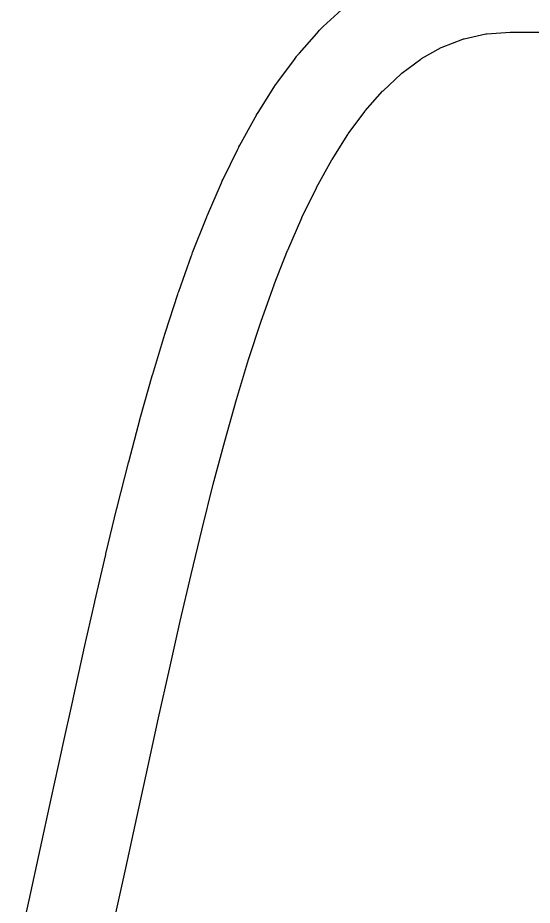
# Model space of a CAD drawing. Header units: millimetres. Extents: x 0 to 881, y 0 to 1197.
# Drawn here: x 104.5 to 175, y 380.5 to 502 of the extents above; entities that cross this region are included whole.
import ezdxf

# ---------------------------------------------------------------- set-up
doc = ezdxf.new("R2010")
doc.units = ezdxf.units.MM
doc.layers.add('CUT_INSIDE', color=5, linetype='Continuous')
doc.layers.add('ENGRAVE_V', color=2, linetype='Continuous')

msp = doc.modelspace()

# ---------------------------------------------------------------- linework, layer by layer
at = {"layer": 'CUT_INSIDE'}
msp.add_lwpolyline([(117.78, 378.552), (119.317, 385.544), (120.828, 392.48), (122.32, 399.343), (122.32, 399.345), (123.8, 406.118), (123.801, 406.12), (125.277, 412.787), (125.278, 412.791), (126.757, 419.335), (126.759, 419.341), (128.249, 425.746), (128.251, 425.754), (129.759, 432.003), (129.762, 432.013), (131.296, 438.09), (131.299, 438.102), (132.866, 443.99), (132.87, 444.005), (134.477, 449.687), (134.483, 449.705), (136.137, 455.165), (136.144, 455.186), (137.853, 460.408), (137.862, 460.433), (139.633, 465.399), (139.644, 465.428), (141.483, 470.121), (141.497, 470.155), (143.412, 474.559), (143.43, 474.598), (145.426, 478.696), (145.45, 478.741), (147.534, 482.515), (147.564, 482.568), (149.741, 486.002), (149.781, 486.061), (152.056, 489.139), (152.108, 489.204), (154.485, 491.91), (154.554, 491.981), (157.036, 494.301), (157.124, 494.374), (159.718, 496.296), (159.826, 496.365), (162.539, 497.879), (162.666, 497.939), (165.508, 499.035), (165.578, 499.059), (165.65, 499.078), (168.636, 499.746), (168.709, 499.76), (168.782, 499.768), (171.964, 499.997), (172.036, 500), (321, 500)], dxfattribs=at)
at = {"layer": 'ENGRAVE_V'}
msp.add_lwpolyline([(104.504, 374.164), (106.064, 381.148), (107.595, 388.109), (109.102, 395.032), (110.594, 401.892), (110.595, 401.9), (112.077, 408.68), (112.081, 408.696), (112.081, 408.698), (112.085, 408.715), (113.561, 415.381), (113.567, 415.407), (113.568, 415.412), (113.573, 415.438), (115.053, 421.981), (115.061, 422.018), (115.063, 422.024), (115.071, 422.061), (116.561, 428.466), (116.573, 428.514), (116.575, 428.522), (116.586, 428.57), (118.094, 434.819), (118.109, 434.879), (118.112, 434.89), (118.127, 434.95), (119.661, 441.027), (119.68, 441.101), (119.683, 441.114), (119.703, 441.188), (121.27, 447.076), (121.294, 447.166), (121.298, 447.181), (121.323, 447.271), (122.93, 452.953), (122.961, 453.06), (122.967, 453.078), (122.998, 453.185), (124.653, 458.645), (124.692, 458.772), (124.699, 458.793), (124.74, 458.92), (126.449, 464.141), (126.499, 464.29), (126.507, 464.315), (126.559, 464.464), (128.33, 469.429), (128.394, 469.604), (128.405, 469.633), (128.471, 469.806), (130.311, 474.5), (130.393, 474.703), (130.407, 474.737), (130.492, 474.939), (132.407, 479.343), (132.513, 479.58), (132.531, 479.619), (132.642, 479.854), (134.638, 483.951), (134.776, 484.225), (134.8, 484.27), (134.944, 484.541), (137.028, 488.315), (137.208, 488.63), (137.239, 488.682), (137.428, 488.991), (139.605, 492.426), (139.841, 492.784), (139.881, 492.843), (140.13, 493.192), (142.405, 496.27), (142.714, 496.67), (142.766, 496.736), (143.092, 497.123), (145.469, 499.829), (145.87, 500.264), (145.939, 500.334), (146.361, 500.749), (148.844, 503.069)], dxfattribs=at)

doc.saveas('drawing.dxf')
